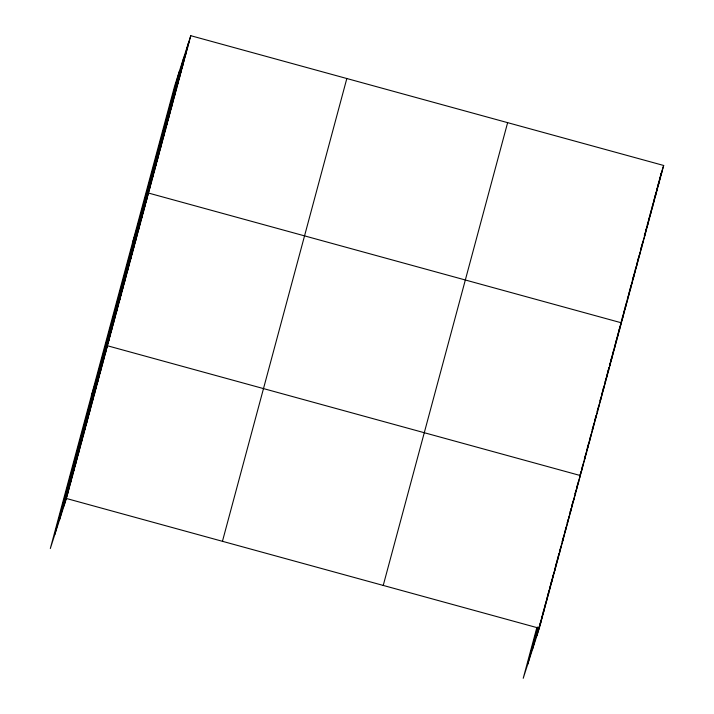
<?xml version="1.0" encoding="UTF-8"?>
<svg xmlns="http://www.w3.org/2000/svg" width="714" height="714" viewBox="0 0 714 714"><rect width="100%" height="100%" fill="white"/><g stroke="black" fill="none" stroke-linecap="round" stroke-linejoin="round"><path stroke-width="1.07" d="M54.835 534.465L179.232 71.686M59.485 519.971L183.882 57.191M64.001 505.914L188.398 43.135M190.781 35.7L174.716 85.742L50.319 548.522L66.393 498.479L190.781 35.7L663.681 165.478L539.284 628.258L523.219 678.3L536.901 627.392M222.447 541.301L346.834 78.522M383.231 585.426L507.627 122.647M527.735 664.234L537.731 627.035M532.385 649.749L538.436 627.231M536.901 635.683L541.373 619.047M544.791 606.32L541.631 618.065L544.023 610.631M545.059 605.338L546.371 600.447M546.638 599.465L547.683 595.547M549.262 589.675L547.95 594.575L550.333 587.14M552.69 576.948L549.53 588.693L551.913 581.267M552.948 575.966L556.652 563.641M554.528 570.093L555.581 566.184M559 553.457L555.84 565.202L558.232 557.768M559.526 551.494L560.579 547.584M563.48 536.812L562.159 541.703L564.542 534.277M564.524 532.894L566.104 527.021M567.157 523.103L568.21 519.194M571.111 508.422L570.058 512.34L572.441 504.905M573.208 500.594L571.628 506.467L574.02 499.032M575.056 493.74L576.109 489.822M576.635 487.867L577.688 483.949M581.107 471.222L579.527 477.095L581.91 469.669M581.633 469.268L582.686 465.349M584.525 458.495L585.578 454.577M586.631 450.668L588.996 441.85M589.523 439.895L590.576 435.977M593.477 425.214L592.156 430.105L594.548 422.679M594.53 421.296L596.101 415.423M597.154 411.505L598.475 406.614M601.108 396.823L600.055 400.741L602.438 393.307M603.999 386.051L601.634 394.86L604.017 387.434M605.053 382.133L606.364 377.242M606.632 376.26L607.685 372.351M608.997 367.451L607.944 371.369L610.336 363.935M612.683 353.751L609.524 365.497L611.907 358.062M612.942 352.77L613.995 348.851M614.522 346.897L615.575 342.979M620.564 324.424L615.843 341.997L618.226 334.571M620.823 323.451L621.867 319.569M623.438 313.741L622.135 318.596L624.518 311.17M626.83 301.112L623.697 312.768L626.08 305.342M627.356 299.175L628.4 295.284M628.659 294.32L629.703 290.428M630.221 288.492L631.265 284.6M632.309 280.718L634.666 271.98M635.183 270.035L636.228 266.152M636.486 265.18L637.531 261.297M638.057 259.352L639.101 255.469M642.493 242.84L640.931 248.668L643.314 241.234M644.323 236.039L645.367 232.157M645.893 230.211L646.938 226.329M648.499 220.501L647.196 225.356L649.579 217.922M651.891 207.872L648.758 219.528L651.15 212.094M652.159 206.899L653.462 202.044M654.765 197.189L653.721 201.071L655.845 194.619M656.336 191.361L655.024 196.216L657.415 188.791M186.827 48.963L189.219 41.528M185.265 54.791L187.648 47.356M183.694 60.61L186.086 53.184M182.132 66.438L184.515 59.012M180.562 72.266L182.954 64.84M179 78.094L181.383 70.668M177.429 83.922L179.821 76.496M175.867 89.75L178.25 82.324M174.296 95.578L176.688 88.152M172.734 101.406L175.117 93.98M171.164 107.234L173.556 99.799M169.602 113.062L171.985 105.627M168.031 118.89L170.423 111.455M166.469 124.718L168.852 117.283M164.898 130.546L167.29 123.111M163.336 136.374L165.719 128.939M161.766 142.202L164.158 134.767M160.204 148.03L162.587 140.596M158.633 153.858L161.025 146.424M157.071 159.686L159.454 152.252M155.5 165.514L157.892 158.08M153.938 171.342L156.321 163.908M152.368 177.161L154.76 169.736M150.806 182.989L153.189 175.564M149.235 188.817L151.627 181.392M147.673 194.645L150.056 187.22M132.42 243.09L148.485 193.048L621.385 322.817L619.002 330.252M144.523 206.346L146.914 198.92M142.943 212.228L145.335 204.793M141.363 218.1L143.755 210.666M139.792 223.973L142.175 216.538M138.213 229.846L140.596 222.411M136.633 235.718L139.016 228.284M135.053 241.591L137.436 234.165M133.473 247.463L135.856 240.038M131.894 253.336L134.277 245.911M130.314 259.209L132.697 251.783M128.734 265.09L131.126 257.656M127.154 270.963L129.546 263.528M125.575 276.836L127.967 269.401M124.004 282.708L126.387 275.274M122.424 288.581L124.807 281.146M120.844 294.454L123.227 287.028M119.265 300.326L121.648 292.901M117.685 306.199L120.068 298.773M116.105 312.08L118.488 304.646M114.526 317.953L116.909 310.519M112.946 323.826L115.338 316.391M111.366 329.698L113.758 322.264M109.786 335.571L112.178 328.137M108.216 341.444L110.599 334.018M106.636 347.316L109.019 339.891M91.374 395.806L107.439 345.763L580.33 475.542L577.947 482.967M103.476 359.071L105.859 351.636M101.897 364.943L104.28 357.509M100.317 370.816L102.7 363.381M98.737 376.689L101.12 369.254M97.158 382.561L99.549 375.127M95.578 388.434L97.97 381.008M93.998 394.306L96.39 386.881M92.418 400.179L94.81 392.754M90.848 406.052L93.231 398.626M89.268 411.933L91.651 404.499M87.688 417.806L90.071 410.371M86.108 423.679L88.491 416.244M84.529 429.551L86.912 422.117M82.949 435.424L85.332 427.989M81.369 441.297L83.752 433.871M79.79 447.169L82.181 439.744M78.21 453.042L80.602 445.616M76.63 458.924L79.022 451.489M75.059 464.796L77.442 457.362M73.48 470.669L75.862 463.234M71.9 476.541L74.283 469.107M70.32 482.414L72.703 474.98M68.74 488.287L71.123 480.861M67.161 494.159L69.544 486.734M65.581 500.032L67.964 492.606M660.646 174.921L661.289 172.904L656.594 190.388L658.977 182.963M661.637 171.842L663.681 165.478M659.727 178.732L662.11 171.306M658.156 184.56L660.548 177.134M652.239 206.81L654.283 200.447M650.329 213.7L652.712 206.266M645.965 230.122L648.017 223.75M644.403 235.95L646.447 229.578M642.832 241.778L644.885 235.406M639.36 254.496L641.752 247.062M637.798 260.324L640.181 252.89M636.567 265.09L638.619 258.718M635.005 270.918L637.049 264.546M633.095 277.808L635.478 270.374M631.533 283.628L633.916 276.202M629.962 289.456L632.345 282.03M628.739 294.222L630.783 287.858M627.169 300.05L629.212 293.686M625.268 306.94L627.651 299.514M620.903 323.362L622.947 316.998M617.423 336.124L619.806 328.699M614.263 347.87L616.646 340.444M613.023 352.689L615.066 346.317M611.104 359.624L613.487 352.189M606.713 376.18L608.756 369.807M605.133 382.052L607.177 375.689M603.214 388.987L605.597 381.562M598.814 405.552L600.858 399.18M597.234 411.425L599.278 405.052M595.315 418.359L597.698 410.925M593.736 424.232L596.119 416.797M590.924 434.915L592.968 428.552M589.345 440.788L591.388 434.424M587.426 447.732L589.809 440.297M585.846 453.604L588.229 446.17M584.266 459.477L586.649 452.042M583.026 464.287L585.069 457.915M581.446 470.16L583.49 463.788M576.707 487.778L578.759 481.414M575.127 493.66L577.18 487.287M573.556 499.532L575.6 493.16M568.817 517.15L570.861 510.778M567.237 523.023L569.281 516.65M565.997 527.833L567.701 522.532M563.739 535.83L566.122 528.405M560.918 546.522L562.971 540.15M559.339 552.395L561.391 546.023M557.42 559.33L559.812 551.895M553.029 575.886L555.073 569.522M551.11 582.82L553.493 575.395M546.71 599.385L548.754 593.013M545.13 605.258L547.174 598.885M543.211 612.193L545.603 604.758M540.052 623.938L542.444 616.512M538.481 629.81L540.864 622.385M66.393 498.479L539.284 628.258"/></g></svg>
